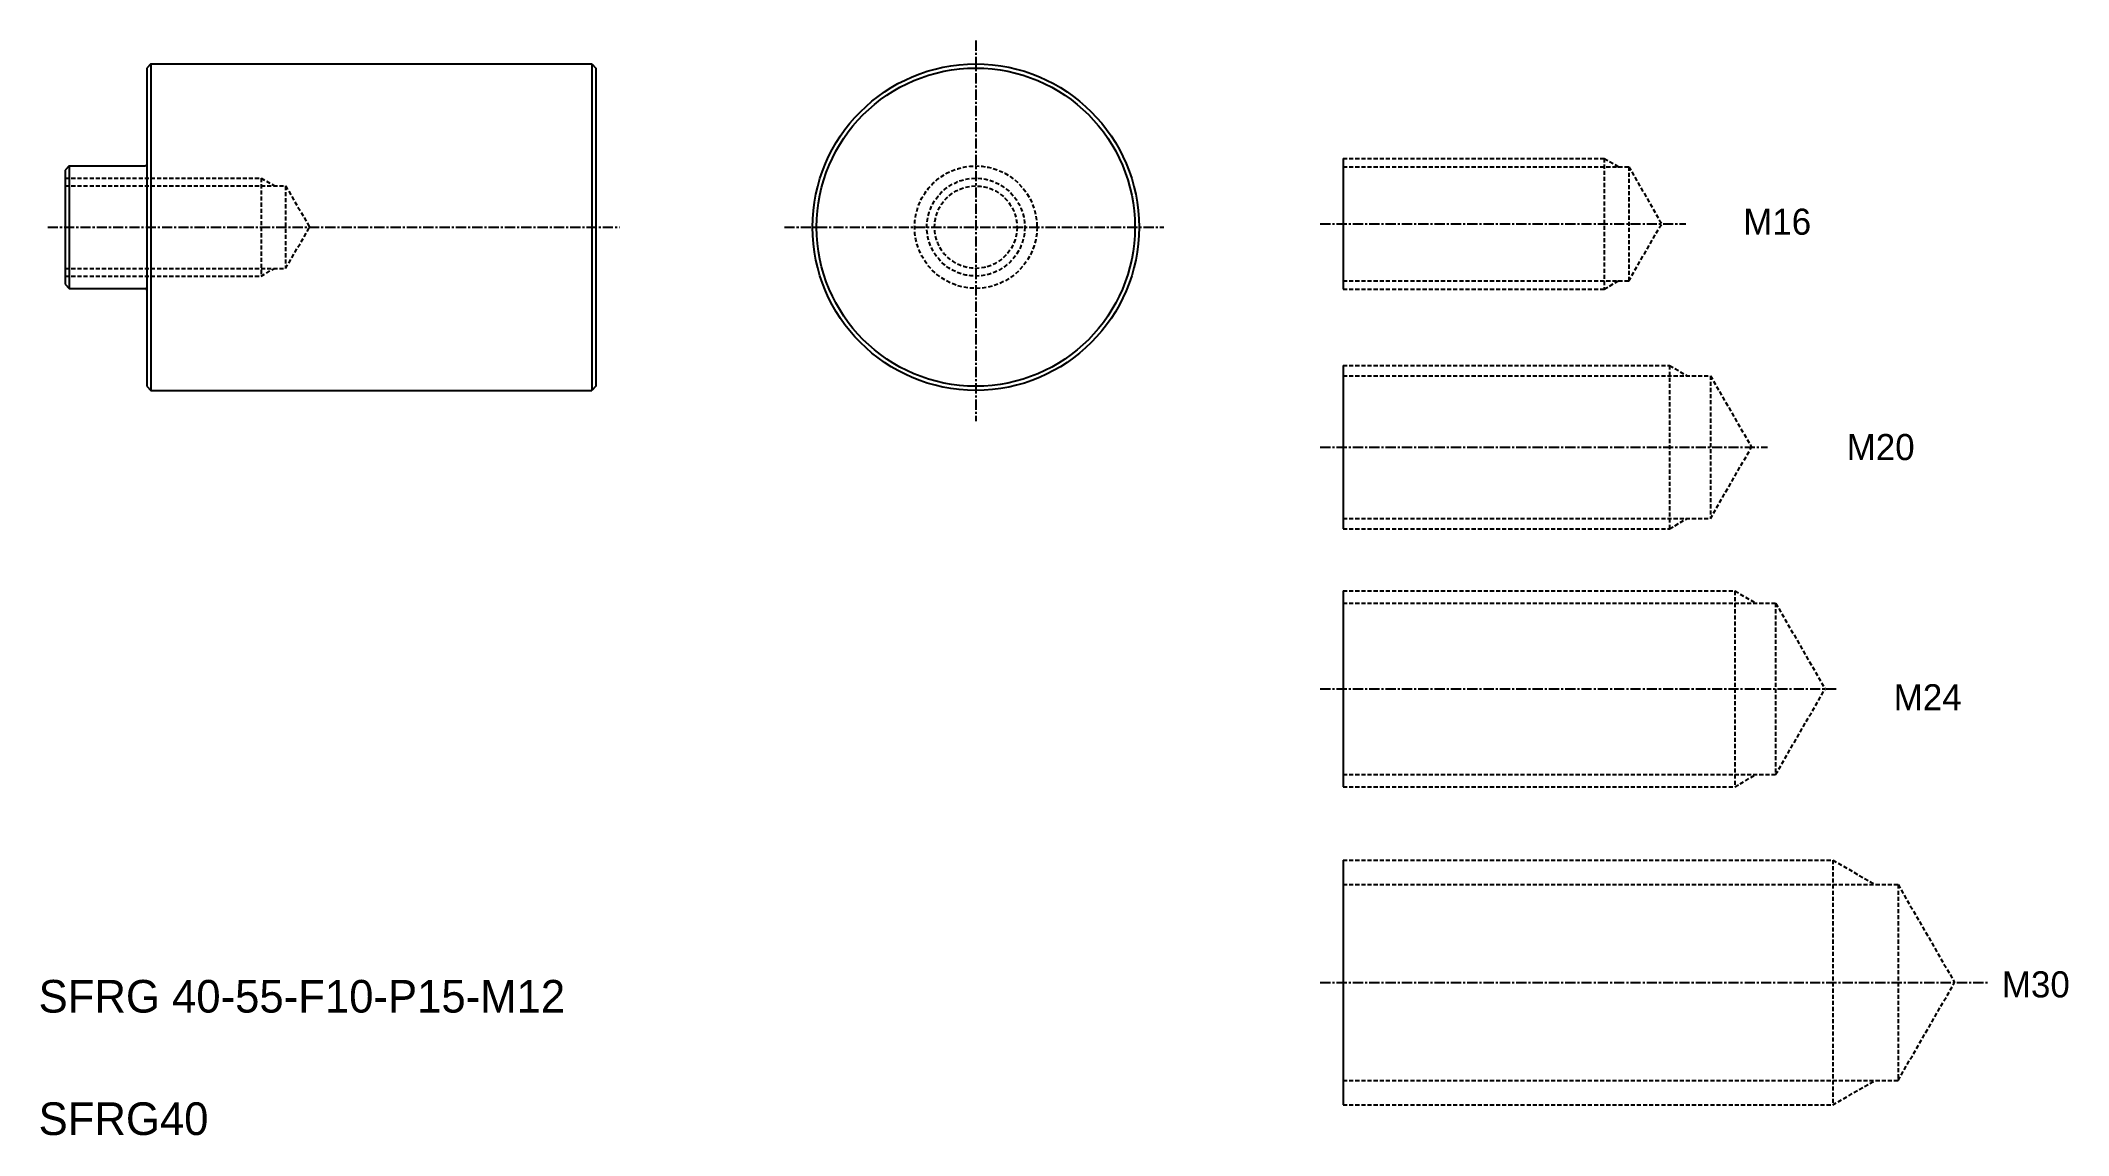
# Model space of a CAD drawing. Extents: x 58 to 307, y 87 to 222.
import ezdxf
from ezdxf.enums import TextEntityAlignment as Align

# ---------------------------------------------------------------- set-up
doc = ezdxf.new("R2010")
doc.units = 0
doc.linetypes.add('CENTER', pattern=[2, 1.25, -0.25, 0.25, -0.25])
doc.linetypes.add('DASHED', pattern=[0.75, 0.5, -0.25])
doc.layers.get('0').update_dxf_attribs({"linetype": 'CONTINUOUS'})
doc.layers.add('CENTER', color=1, linetype='CENTER')

msp = doc.modelspace()

# ---------------------------------------------------------------- linework, layer by layer
at = {"color": 7, "linetype": 'CONTINUOUS'}
for p, q in [((71.93, 218.68), (71.43, 218.18)), ((71.93, 218.68), (71.93, 178.68)), ((71.93, 218.68), (125.93, 218.68)), ((125.93, 218.68), (125.93, 178.68)), ((125.93, 218.68), (126.43, 218.18)), ((71.43, 218.18), (71.43, 179.18)), ((126.43, 218.18), (126.43, 179.18)), ((217.98, 207.09), (217.98, 191.09)), ((61.93, 206.18), (61.43, 205.68)), ((61.43, 205.68), (61.43, 191.68)), ((61.43, 205.18), (61.43, 197.18)), ((61.93, 206.18), (71.23, 206.18)), ((61.93, 206.18), (61.93, 191.18)), ((64.26, 206.18), (64.26, 206.18)), ((66.58, 206.18), (66.58, 206.18)), ((61.43, 191.68), (61.93, 191.18)), ((61.93, 191.18), (71.23, 191.18)), ((217.98, 181.72), (217.98, 161.72)), ((71.43, 179.18), (71.93, 178.68)), ((126.43, 179.18), (125.93, 178.68)), ((71.93, 178.68), (125.93, 178.68)), ((217.98, 154.1), (217.98, 130.1)), ((217.98, 121.12), (217.98, 91.12))]:
    msp.add_line(p, q, dxfattribs=at)
at = {"color": 3, "linetype": 'DASHED'}
for p, q in [((217.98, 207.09), (249.98, 207.09)), ((249.98, 207.09), (249.98, 191.09)), ((249.98, 207.09), (251.71, 206.09)), ((61.43, 204.68), (85.43, 204.68)), ((61.43, 203.73), (88.43, 203.73)), ((85.43, 204.68), (87.07, 203.73)), ((85.43, 204.68), (85.43, 192.68)), ((88.43, 203.73), (91.39, 198.68)), ((88.43, 203.73), (88.43, 193.63)), ((217.98, 206.09), (252.98, 206.09)), ((252.98, 206.09), (252.98, 192.09)), ((252.98, 206.09), (257.02, 199.09)), ((252.98, 192.09), (257.02, 199.09)), ((88.43, 193.63), (91.39, 198.68)), ((61.43, 193.63), (88.43, 193.63)), ((61.43, 192.68), (85.43, 192.68)), ((85.43, 192.68), (87.07, 193.63)), ((217.98, 192.09), (252.98, 192.09)), ((249.98, 191.09), (251.71, 192.09)), ((217.98, 191.09), (249.98, 191.09)), ((217.98, 181.72), (257.98, 181.72)), ((257.98, 181.72), (257.98, 161.72)), ((257.98, 181.72), (260.14, 180.47)), ((217.98, 180.47), (262.98, 180.47)), ((262.98, 180.47), (262.98, 162.97)), ((262.98, 180.47), (268.03, 171.72)), ((262.98, 162.97), (268.03, 171.72)), ((217.98, 162.97), (262.98, 162.97)), ((217.98, 161.72), (257.98, 161.72)), ((257.98, 161.72), (260.14, 162.97)), ((217.98, 154.1), (265.98, 154.1)), ((265.98, 154.1), (265.98, 130.1)), ((265.98, 154.1), (268.58, 152.6)), ((217.98, 152.6), (270.98, 152.6)), ((270.98, 152.6), (277.04, 142.1)), ((270.98, 152.6), (270.98, 131.6)), ((270.98, 131.6), (277.04, 142.1)), ((217.98, 131.6), (270.98, 131.6)), ((217.98, 130.1), (265.98, 130.1)), ((265.98, 130.1), (268.58, 131.6)), ((217.98, 121.12), (277.98, 121.12)), ((277.98, 121.12), (277.98, 91.12)), ((277.98, 121.12), (283.17, 118.12)), ((217.98, 118.12), (285.98, 118.12)), ((285.98, 118.12), (285.98, 94.12)), ((285.98, 118.12), (292.91, 106.12)), ((285.98, 94.12), (292.91, 106.12)), ((217.98, 94.12), (285.98, 94.12)), ((277.98, 91.12), (283.17, 94.12)), ((217.98, 91.12), (277.98, 91.12))]:
    msp.add_line(p, q, dxfattribs=at)
at = {"color": 7, "linetype": 'CONTINUOUS'}
for radius in [20, 19.5]:
    msp.add_circle((172.99, 198.68), radius, dxfattribs=at)
at = {"color": 3, "linetype": 'DASHED'}
for radius in [7.5, 6, 5.05]:
    msp.add_circle((172.99, 198.68), radius, dxfattribs=at)
at = {"color": 7, "linetype": 'CONTINUOUS'}
for centre, start, end in [((71.23, 206.38), 270, 0), ((71.23, 190.98), 0, 90)]:
    msp.add_arc(centre, 0.2, start, end, dxfattribs=at)
at = {"layer": 'CENTER', "color": 1, "linetype": 'CENTER'}
for p, q in [((172.99, 221.55), (172.99, 174.89)), ((215.19, 199.09), (259.97, 199.09)), ((59.29, 198.68), (129.32, 198.68)), ((149.54, 198.68), (196.01, 198.68)), ((215.19, 171.72), (269.98, 171.72)), ((215.19, 142.1), (278.39, 142.1)), ((215.19, 106.12), (297.12, 106.12))]:
    msp.add_line(p, q, dxfattribs=at)

# ---------------------------------------------------------------- texts
at = {"color": 7, "linetype": 'CONTINUOUS'}
for s, p in [('M16', (275.33, 199.35)), ('M20', (288.01, 171.73)), ('M24', (293.77, 141.07)), ('M30', (307.02, 105.89))]:
    msp.add_text(s, height=3.2, dxfattribs=at).set_placement(p, align=Align.MIDDLE_RIGHT)
for s, p in [('SFRG 40-55-F10-P15-M12', (58.17, 102.43)), ('SFRG40', (58.17, 87.43))]:
    msp.add_text(s, height=4, dxfattribs=at).set_placement(p)

doc.saveas('drawing.dxf')
